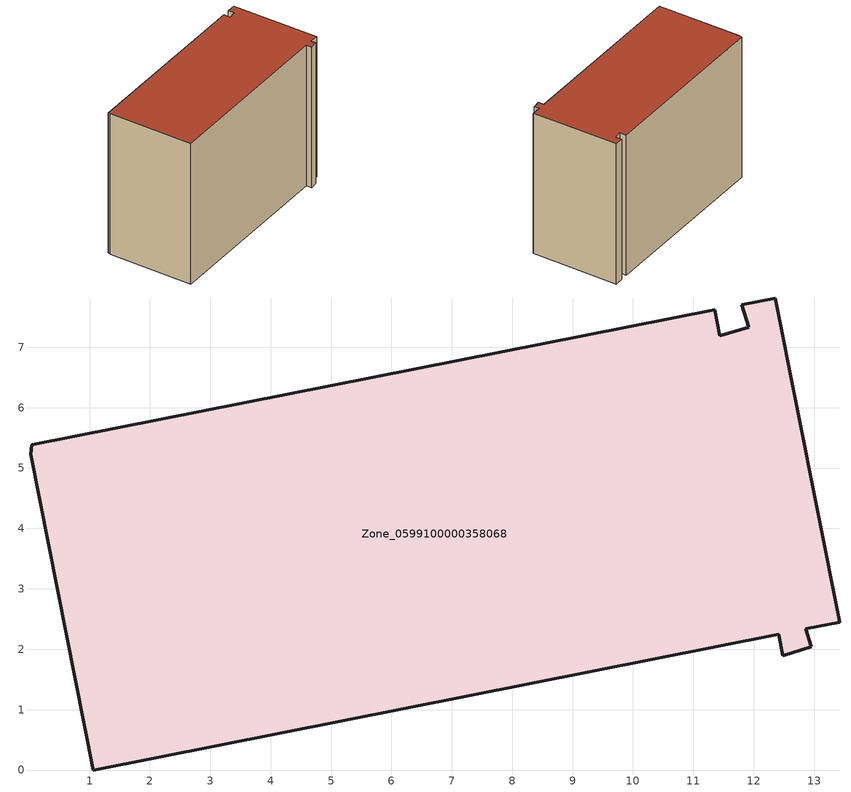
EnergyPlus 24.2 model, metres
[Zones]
Zone_0599100000358068
 floor ground (C_G): 0.03,5.23 0.04,5.39 11.35,7.62 11.43,7.19 11.91,7.33 11.8,7.71 12.36,7.82 13.42,2.45 12.87,2.34 12.95,2.04 12.48,1.89 12.41,2.25 1.06,0 z0
 wall outside (C_F): 12.41,2.25 12.48,1.89 12.95,2.04 12.87,2.34 13.42,2.45 12.36,7.82 11.8,7.71 11.91,7.33 11.43,7.19 11.35,7.62 0.04,5.39 0.03,5.23 1.06,0 12.41,2.25 z0:9.35
 roof outside (C_R): 11.43,7.19 11.35,7.62 0.04,5.39 0.03,5.23 1.06,0 12.41,2.25 12.48,1.89 12.95,2.04 12.87,2.34 13.42,2.45 12.36,7.82 11.8,7.71 11.91,7.33 z9.35
[BUILDING]
Pand.0599100000358068: North Axis=0; Terrain=City; Loads Convergence Tolerance Value=0.04; Temperature Convergence Tolerance Value=0.4; Solar Distribution=FullExterior; Maximum Number of Warmup Days=25; Minimum Number of Warmup Days=1
[Site:Location]
Rotterdam.The.Hague.AP_ZH_NLD Design_Conditions: Latitude=51.96; Longitude=4.45; Time Zone=1; Elevation=-4.5
[SITE:GROUNDTEMPERATURE:BUILDINGSURFACE]
18, 18, 18, 18, 18, 18, 18, 18, 18, 18, 18, 18
[MATERIAL] Thermal Absorptance=0.9; Solar Absorptance=0.7; Visible Absorptance=0.7
Name | Roughness | Thickness | Conductivity | Density | Specific Heat
G.TI.1992-2005 | MediumSmooth | 0.15 | 0.06 | 540 | 1210
F.TI.1992-2005 | Rough | 0.3 | 0.12 | 1920 | 840
R.TI.1992-2005 | MediumRough | 0.2 | 0.08 | 1500 | 1000
[CONSTRUCTION]
C_G: G.TI.1992-2005
C_F: F.TI.1992-2005
C_R: R.TI.1992-2005
[ZONE]
Zone_0599100000358068: Type=1; Multiplier=1; Ceiling Height=Autocalculate; Volume=Autocalculate; Floor Area=autocalculate; Part of Total Floor Area=Yes
[ZONEINFILTRATION:DESIGNFLOWRATE]
Infil_Zone_0599100000358068: Zone or ZoneList or Space or SpaceList=Zone_0599100000358068; Schedule=AlwaysOn; Design Flow Rate Calculation Method=Flow/Area; Flow Rate per Floor Area=0.0015; Constant Term Coefficient=1; Temperature Term Coefficient=0; Velocity Term Coefficient=0; Velocity Squared Term Coefficient=0
[HVACTEMPLATE:ZONE:IDEALLOADSAIRSYSTEM]
Zone_0599100000358068: Maximum Heating Supply Air Temperature=50; Minimum Cooling Supply Air Temperature=13; Maximum Heating Supply Air Humidity Ratio=0.0156; Minimum Cooling Supply Air Humidity Ratio=0.0077; Heating Limit=NoLimit; Cooling Limit=NoLimit; Dehumidification Control Type=ConstantSensibleHeatRatio; Cooling Sensible Heat Ratio=0.7; Dehumidification Setpoint=60; Humidification Control Type=None; Humidification Setpoint=30; Outdoor Air Method=None; Outdoor Air Flow Rate per Person=0.00944; Outdoor Air Flow Rate per Zone Floor Area=0; Outdoor Air Flow Rate per Zone=0; Demand Controlled Ventilation Type=None; Outdoor Air Economizer Type=NoEconomizer; Heat Recovery Type=None; Sensible Heat Recovery Effectiveness=0.7; Latent Heat Recovery Effectiveness=0.65
[ZONECONTROL:THERMOSTAT]
ThermostatControl_Zone_0599100000358068: Zone or ZoneList=Zone_0599100000358068; Control Type Schedule=DualSetpointControlType; Control 1=Thermostat_Zone_0599100000358068; Temperature Difference Between Cutout And Setpoint=0
[THERMOSTATSETPOINT:DUALSETPOINT]
Thermostat_Zone_0599100000358068: Heating Setpoint Temperature Schedule=HeatingSetpoint_Zone_0599100000358068; Cooling Setpoint Temperature Schedule=CoolingSetpoint_Zone_0599100000358068
[SCHEDULE:COMPACT]
HeatingSetpoint_Zone_0599100000358068: Through: 12/31, For: AllDays, Until: 24:00, 21
CoolingSetpoint_Zone_0599100000358068: Through: 12/31, For: AllDays, Until: 24:00, 24
DualSetpointControlType: Through: 12/31, For: AllDays, Until: 24:00, 4
AlwaysOn: Through: 12/31, For: AllDays, Until: 24:00, 1
